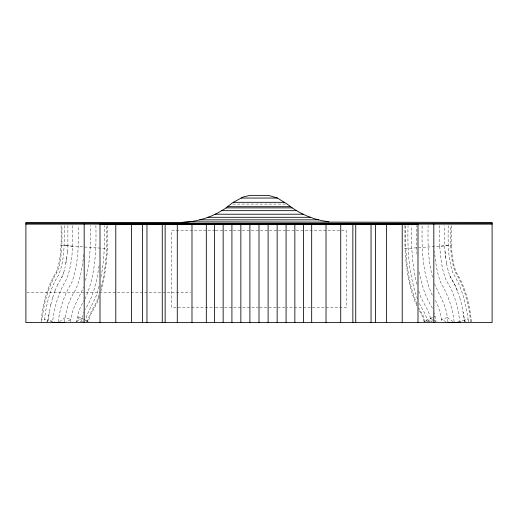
<?xml version="1.0" encoding="UTF-8"?>
<svg xmlns="http://www.w3.org/2000/svg" width="518" height="518" viewBox="0 0 518 518"><rect width="100%" height="100%" fill="white"/><g stroke="black" fill="none" stroke-linecap="round" stroke-linejoin="round"><path stroke-width="0.39" stroke-dasharray="2.59 1.94" d="M61.098 225.595C61.163 241.194 61.869 257.601 56.138 272.442C46.652 287.179 43 304.759 40.883 321.918M64.206 225.621C64.303 242.042 64.918 259.337 58.696 274.883C49.598 288.882 46.102 305.607 44.024 321.937M67.457 251.767L67.89 245.843L107.479 248.595C106.598 263.345 104.714 278.108 100.57 292.327M72.695 225.589C73.057 243.331 72.941 261.655 66.919 278.593C58.987 291.517 54.416 306.177 52.674 321.231L50.531 321.814M41.693 321.82C43.706 304.357 47.934 286.752 57.375 271.73C62.445 256.947 62.089 241.006 61.888 225.602M47.727 321.95L49.197 312.127M67.457 251.703L65.896 263.338M83.728 254.571C82.42 266.828 80.517 279.299 75.194 290.54C68.764 299.78 66.051 310.897 64.433 321.872M66.77 257.718L64.879 268.246M58.294 321.846C59.79 307.731 64.627 294.315 71.866 282.2C78.354 264.141 78.73 244.593 78.289 225.641M70.578 321.833C71.303 308.955 78.937 298.536 83.476 286.991M99.029 265.915C96.801 281.099 93.441 296.633 84.978 309.693M50.764 304.578L47.947 320.247L54.733 321.756M77.765 321.879L76.373 321.4L78.548 312.14L80.724 306.449L84.356 300.265M81.261 321.898L83.935 311.881M87.471 322.047C89.264 311.914 97.183 304.254 99.152 294.082M101.004 276.826C104.39 259.965 104.772 242.709 104.377 225.563M50.764 304.759L52.668 297.442M63.779 272.384L64.879 268.149M85.438 280.465C90.216 262.626 90.773 243.997 90.294 225.641M86.888 321.937L85.489 319.975C88.669 308.055 97.358 298.271 99.035 285.696M101.023 287.477C106.319 267.327 107.278 246.328 106.689 225.583M424.41 322.047L424.728 320.953L423.187 315.753L418.829 308.126M52.668 297.604L54.96 290.734M63.779 272.28L61.72 277.784M99.139 296.684C97.229 305.633 90.313 312.406 88.448 321.289L85.489 319.975M54.96 290.883L57.725 284.473M62.678 275.492L57.725 284.609M85.017 298.964C95.403 276.113 96.419 250.278 95.888 225.589M46.814 321.95L47.947 320.033L44.321 319.328M431.721 321.905L432.543 320.525M427.9 321.995L430.445 318.421C428.567 308.443 420.946 300.874 418.816 290.928M425.537 321.937L426.936 319.975C425.977 313.222 421.076 308.178 418.803 301.936M59.434 321.71L65.113 317.56L70.94 319.548L66.304 321.678M82.362 321.846L83.612 321.095M76.373 321.4L81.98 318.421L83.676 320.804M432.4 317.553L423.977 321.289L422.17 315.553L418.175 308.741M433.054 317.262L435.016 316.394L434.065 312.853M434.66 321.879L436.052 321.4L435.016 316.394M457.685 321.756L464.478 320.247L461.661 304.578L459.751 297.604M448.219 225.621C447.979 241.53 447.727 257.983 452.997 273.232C461.706 287.108 465.986 303.192 468.097 319.328L464.478 320.033L464.691 321.95M451.32 225.595L451.32 245.422L439.73 246.179C440.63 258.113 441.809 270.396 446.756 281.436C454.668 293.227 457.75 307.388 459.751 321.231L461.888 321.814M416.938 305.937C408.812 287.976 406.222 268.091 404.94 248.595L448.219 245.642M232.835 204.092L285.541 204.092M215.112 230.516L171.587 230.516L171.587 307.439L215.112 307.439M215.494 230.516L232.465 230.516M233.139 230.516L286.428 230.516M287.147 230.516L346.412 230.516L346.412 307.439L287.147 307.439M26.826 292.469L190.825 292.469M215.494 307.439L258.081 307.439M259.699 307.439L286.428 307.439M64.206 245.642L67.89 245.843M61.098 245.422L72.695 246.179M84.79 319.664L77.409 316.394L80.704 321.905M446.115 321.678L441.485 319.548C440.06 312.542 438.545 305.303 434.621 299.21M432.549 319.541L430.445 318.421L431.164 321.898M433.249 319.91L436.052 321.4M430.057 321.846L426.936 319.975L427.344 321.937M452.985 321.71L447.312 317.56C446.179 305.173 439.199 294.923 434.498 283.851M465.604 321.95L464.478 320.033L463.228 312.127M457.459 290.734C455.328 284.214 450.505 279.001 448.646 272.384M432.297 295.247C422.384 273.588 421.652 249.041 422.131 225.641M432.472 308.197C425.304 296.665 420.959 283.605 418.978 270.182M416.996 303.975C406.591 279.351 405.095 251.975 405.73 225.583M449.747 275.608L454.7 284.609L459.751 297.442M417.514 299.022C408.89 275.615 407.323 250.285 408.048 225.563M87.697 320.953L88.015 322.047M447.539 268.246L448.646 272.28M432.517 277.253C428.082 260.424 427.706 242.884 428.133 225.589M416.925 284.246C411.985 265.138 411.188 245.267 411.732 225.634M446.522 263.338L447.539 268.149M424.728 320.953L424.954 322.047M446.522 263.248L444.968 251.767M454.124 321.846C452.635 307.731 447.798 294.315 440.559 282.2C436.92 272.267 435.347 261.707 434.479 251.204M447.992 321.872L447.312 317.56L441.485 319.548L441.841 321.833M445.655 257.718L444.528 245.895L444.528 225.55M471.542 321.918C469.418 304.759 465.773 287.179 456.28 272.442C452.803 263.902 452.052 254.532 451.32 245.422M470.726 321.82C468.712 304.357 464.491 286.752 455.044 271.73C449.98 256.947 450.33 241.006 450.53 225.602M468.097 319.328L468.395 321.937M464.478 320.247L464.652 321.814M417.016 254.196L416.537 247.785L416.537 225.589M439.73 225.589L439.73 246.179M404.94 225.589L404.94 248.595M107.479 225.589L107.479 248.595M67.89 225.55L67.89 245.895"/><path stroke-width="0.78" d="M181.74 222.416L189.426 221.853L492.1 222.416L492.1 322.591L25.9 322.591L25.9 222.416L181.74 222.416L189.394 221.859L196.963 220.584L204.377 218.602L211.577 215.935L218.492 212.607L225.065 208.65L232.873 202.544L243.117 197.015L250.045 195.37L268.466 195.37L277.454 198.051L287.14 204.092L293.311 208.65L299.883 212.607L306.805 215.935L313.999 218.602L321.413 220.584L328.982 221.859M64.323 322.591L52.519 322.591M459.906 322.591L448.102 322.591M100.006 322.591L100.006 224.145L417.994 224.145L417.994 322.591M241.194 198.051L277.454 198.051M233.288 202.324L284.272 202.324M227.726 206.682L290.65 206.682M226.094 207.886L292.281 207.886M221.717 210.664L296.659 210.664M215.145 214.219L303.231 214.219M207.912 217.295L310.463 217.295M199.702 219.852L318.674 219.852M25.9 223.277L492.1 223.277M25.9 224.145L492.1 224.145M433.825 224.145L433.825 322.591M402.214 224.152L402.214 322.591M386.545 224.158L386.545 322.591M375.55 224.171L375.55 322.591M371.037 224.177L371.037 322.591M355.743 224.19L355.743 322.591M352.862 224.197L352.862 322.591M340.721 224.216L340.721 322.591M326.016 224.236L326.016 322.591M311.681 224.268L311.681 322.591M303.399 224.281L303.399 322.591M294.852 224.294L294.852 322.591M286.078 224.307L286.078 322.591M277.143 224.313L277.143 322.591M268.104 224.32L268.104 322.591M259 224.32L259 322.591M249.896 224.32L249.896 322.591M240.857 224.313L240.857 322.591M231.922 224.307L231.922 322.591M223.148 224.294L223.148 322.591M214.601 224.281L214.601 322.591M206.319 224.268L206.319 322.591M191.984 224.236L191.984 322.591M177.279 224.216L177.279 322.591M165.138 224.197L165.138 322.591M162.257 224.19L162.257 322.591M146.963 224.177L146.963 322.591M142.45 224.171L142.45 322.591M131.455 224.158L131.455 322.591M115.786 224.152L115.786 322.591M84.175 224.145L84.175 322.591"/></g></svg>
